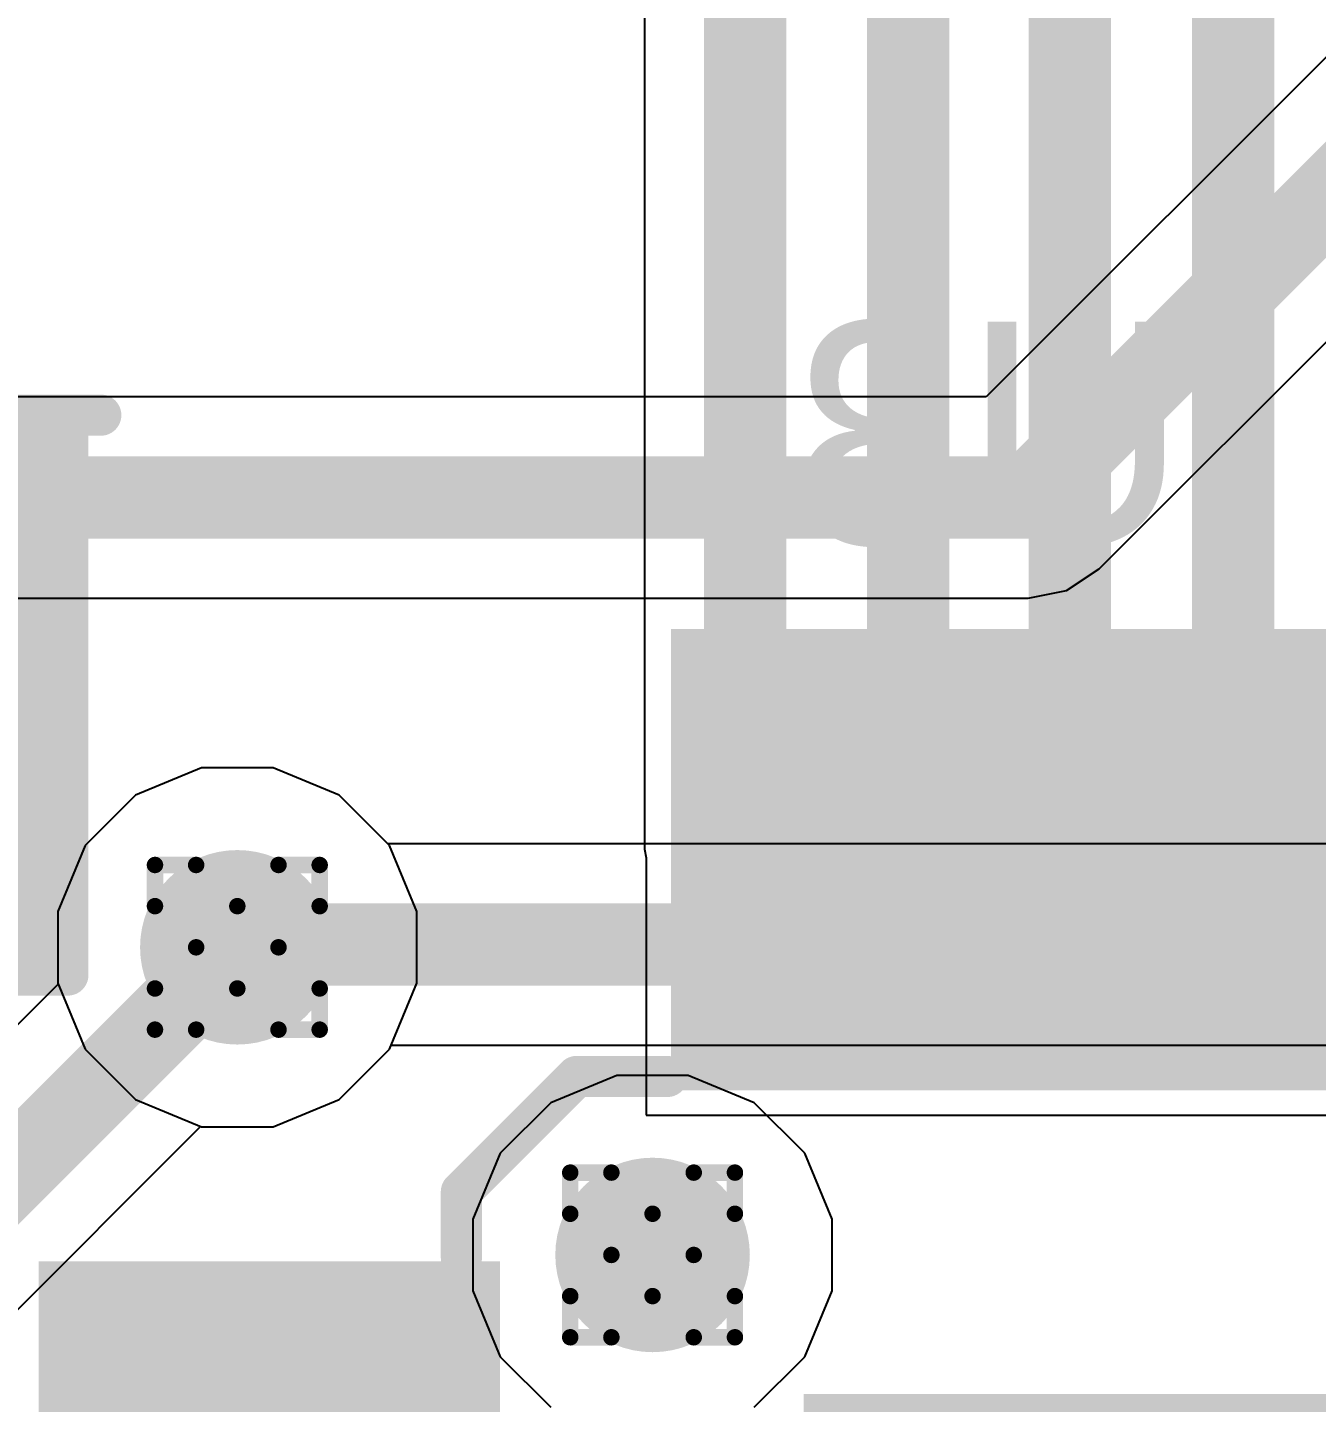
# Model space of a CAD drawing. Header units: inches. Extents: x -6 to 328, y -6 to 90.
# Drawn here: x 11.802 to 15.778, y 28.77 to 33.012 of the extents above; entities that cross this region are included whole.
import ezdxf

# ---------------------------------------------------------------- set-up
doc = ezdxf.new("R2010")
doc.units = ezdxf.units.IN
for name, color, linetype in [('Bottom Layer', 5, 'Continuous'), ('Bottom Overlay', 54, 'Continuous'), ('Bottom Paste', 16, 'Continuous'), ('Bottom Solder', 6, 'Continuous'), ('Drill Drawing', 1, 'Continuous'), ('GND', 76, 'Continuous'), ('PWR', 16, 'Continuous'), ('Top Layer', 1, 'Continuous'), ('Via Holes', 16, 'Continuous')]:
    doc.layers.add(name, color=color, linetype=linetype)
doc.styles.add('Arial', font='', dxfattribs={"height": 0.2})
doc.styles.get('Arial').set_extended_font_data('Arial')

# ---------------------------------------------------------------- blocks, each defined once
blk = doc.blocks.new('48_TQFP_EP_7_7__B_7')
at = {"layer": 'Bottom Layer'}
for points in [[(-2.91, 3.64), (-2.91, 4.86), (-2.59, 4.86), (-2.59, 3.64)], [(-2.41, 3.64), (-2.41, 4.86), (-2.09, 4.86), (-2.09, 3.64)], [(-1.91, 3.64), (-1.91, 4.86), (-1.59, 4.86), (-1.59, 3.64)], [(-1.41, 3.64), (-1.41, 4.86), (-1.09, 4.86), (-1.09, 3.64)], [(-4.86, 2.59), (-4.86, 2.91), (-3.64, 2.91), (-3.64, 2.59)]]:
    blk.add_hatch(color=5, dxfattribs=at).paths.add_polyline_path(points)
at = {"layer": 'Bottom Paste'}
for points in [[(-2.91, 3.64), (-2.91, 4.86), (-2.59, 4.86), (-2.59, 3.64)], [(-2.41, 3.64), (-2.41, 4.86), (-2.09, 4.86), (-2.09, 3.64)], [(-1.91, 3.64), (-1.91, 4.86), (-1.59, 4.86), (-1.59, 3.64)], [(-1.41, 3.64), (-1.41, 4.86), (-1.09, 4.86), (-1.09, 3.64)], [(-4.86, 2.59), (-4.86, 2.91), (-3.64, 2.91), (-3.64, 2.59)]]:
    blk.add_hatch(color=16, dxfattribs=at).paths.add_polyline_path(points)
at = {"layer": 'Bottom Solder'}
for points in [[(-3.0116, 3.5384), (-3.0116, 4.9616), (-2.4884, 4.9616), (-2.4884, 3.5384)], [(-2.5116, 3.5384), (-2.5116, 4.9616), (-1.9884, 4.9616), (-1.9884, 3.5384)], [(-2.0116, 3.5384), (-2.0116, 4.9616), (-1.4884, 4.9616), (-1.4884, 3.5384)], [(-1.5116, 3.5384), (-1.5116, 4.9616), (-0.9884, 4.9616), (-0.9884, 3.5384)], [(-4.9616, 2.4884), (-4.9616, 3.0116), (-3.5384, 3.0116), (-3.5384, 2.4884)], [(-2.6016, -2.6016), (-2.6016, 2.6016), (2.6016, 2.6016), (2.6016, -2.6016)]]:
    blk.add_hatch(color=6, dxfattribs=at).paths.add_polyline_path(points)
at = {"layer": 'Bottom Overlay'}
for points in [[(-3.6576, 3.2258, 0.127, 0.127, 0), (-3.302, 3.5814, 0.127, 0.127, 0)], [(-3.302, 3.5814, 0.127, 0.127, 0), (-3.0226, 3.5814, 0.127, 0.127, 0)], [(-3.6576, 3.0226, 0.127, 0.127, 0), (-3.6576, 3.2258, 0.127, 0.127, 0)]]:
    blk.add_lwpolyline(points, format="xyseb", dxfattribs=at)
for points in [[(-3.3338, 3.5814, 0.0635, 0.0635, 1), (-3.2702, 3.5814, 0.0635, 0.0635, 1)], [(-3.3338, 3.5814, 0.0635, 0.0635, 1), (-3.2702, 3.5814, 0.0635, 0.0635, 1)], [(-3.0543, 3.5814, 0.0635, 0.0635, 1), (-2.9909, 3.5814, 0.0635, 0.0635, 1)], [(-3.6894, 3.2258, 0.0635, 0.0635, 1), (-3.6258, 3.2258, 0.0635, 0.0635, 1)], [(-3.6894, 3.2258, 0.0635, 0.0635, 1), (-3.6258, 3.2258, 0.0635, 0.0635, 1)], [(-3.6894, 3.0226, 0.0635, 0.0635, 1), (-3.6258, 3.0226, 0.0635, 0.0635, 1)]]:
    blk.add_lwpolyline(points, format="xyseb", close=True, dxfattribs=at)
blk = doc.blocks.new('C___0805_B_91')
at = {"layer": 'Bottom Layer'}
for points in [[(-1.524, 0.762), (-0.508, 0.762), (-0.508, -0.762), (-1.524, -0.762)], [(0.508, 0.762), (1.524, 0.762), (1.524, -0.762), (0.508, -0.762)]]:
    blk.add_hatch(color=5, dxfattribs=at).paths.add_polyline_path(points)
at = {"layer": 'Bottom Paste'}
for points in [[(-1.524, 0.762), (-0.508, 0.762), (-0.508, -0.762), (-1.524, -0.762)], [(0.508, 0.762), (1.524, 0.762), (1.524, -0.762), (0.508, -0.762)]]:
    blk.add_hatch(color=16, dxfattribs=at).paths.add_polyline_path(points)
at = {"layer": 'Bottom Solder'}
for points in [[(-1.594, 0.832), (-0.438, 0.832), (-0.438, -0.832), (-1.594, -0.832)], [(0.438, 0.832), (1.594, 0.832), (1.594, -0.832), (0.438, -0.832)]]:
    blk.add_hatch(color=6, dxfattribs=at).paths.add_polyline_path(points)
at = {"layer": 'Bottom Overlay'}
for points in [[(-1.6256, 0.8636, 0.127, 0.127, 0), (-1.6256, -0.8636, 0.127, 0.127, 0)], [(-0.6096, 0.8636, 0.127, 0.127, 0), (-1.6256, 0.8636, 0.127, 0.127, 0)], [(1.6256, 0.8636, 0.127, 0.127, 0), (0.6096, 0.8636, 0.127, 0.127, 0)], [(1.6256, 0.8636, 0.127, 0.127, 0), (1.6256, -0.8636, 0.127, 0.127, 0)], [(-0.6096, -0.8636, 0.127, 0.127, 0), (-1.6256, -0.8636, 0.127, 0.127, 0)], [(1.6256, -0.8636, 0.127, 0.127, 0), (0.6096, -0.8636, 0.127, 0.127, 0)]]:
    blk.add_lwpolyline(points, format="xyseb", dxfattribs=at)
for points in [[(-1.6574, 0.8636, 0.0635, 0.0635, 1), (-1.5938, 0.8636, 0.0635, 0.0635, 1)], [(-1.6574, 0.8636, 0.0635, 0.0635, 1), (-1.5938, 0.8636, 0.0635, 0.0635, 1)], [(-0.6413, 0.8636, 0.0635, 0.0635, 1), (-0.5778, 0.8636, 0.0635, 0.0635, 1)], [(0.5778, 0.8636, 0.0635, 0.0635, 1), (0.6413, 0.8636, 0.0635, 0.0635, 1)], [(1.5938, 0.8636, 0.0635, 0.0635, 1), (1.6574, 0.8636, 0.0635, 0.0635, 1)], [(1.5938, 0.8636, 0.0635, 0.0635, 1), (1.6574, 0.8636, 0.0635, 0.0635, 1)], [(-1.6574, -0.8636, 0.0635, 0.0635, 1), (-1.5938, -0.8636, 0.0635, 0.0635, 1)], [(-1.6574, -0.8636, 0.0635, 0.0635, 1), (-1.5938, -0.8636, 0.0635, 0.0635, 1)], [(-0.6413, -0.8636, 0.0635, 0.0635, 1), (-0.5778, -0.8636, 0.0635, 0.0635, 1)], [(0.5778, -0.8636, 0.0635, 0.0635, 1), (0.6413, -0.8636, 0.0635, 0.0635, 1)], [(1.5938, -0.8636, 0.0635, 0.0635, 1), (1.6574, -0.8636, 0.0635, 0.0635, 1)], [(1.5938, -0.8636, 0.0635, 0.0635, 1), (1.6574, -0.8636, 0.0635, 0.0635, 1)]]:
    blk.add_lwpolyline(points, format="xyseb", close=True, dxfattribs=at)

msp = doc.modelspace()

# ---------------------------------------------------------------- hatches: boundary and pattern name
at = {"layer": 'Bottom Layer'}
h = msp.add_hatch(color=5, dxfattribs=at)
edge = h.paths.add_edge_path()
edge.add_arc((12.4495, 30.1741), 0.3, 0, 360)
h = msp.add_hatch(color=5, dxfattribs=at)
edge = h.paths.add_edge_path()
edge.add_arc((13.7302, 29.225), 0.3, 0, 360)
at = {"layer": 'GND'}
h = msp.add_hatch(color=76, dxfattribs=at)
edge = h.paths.add_edge_path()
edge.add_arc((12.4495, 30.1741), 0.3, 0, 360)
h = msp.add_hatch(color=76, dxfattribs=at)
edge = h.paths.add_edge_path()
edge.add_arc((13.7302, 29.225), 0.3, 0, 360)
at = {"layer": 'PWR'}
h = msp.add_hatch(color=16, dxfattribs=at)
edge = h.paths.add_edge_path()
edge.add_arc((12.4495, 30.1741), 0.3, 0, 360)
h = msp.add_hatch(color=16, dxfattribs=at)
edge = h.paths.add_edge_path()
edge.add_arc((13.7302, 29.225), 0.3, 0, 360)
at = {"layer": 'Top Layer'}
h = msp.add_hatch(color=1, dxfattribs=at)
edge = h.paths.add_edge_path()
edge.add_arc((12.4495, 30.1741), 0.3, 0, 360)
h = msp.add_hatch(color=1, dxfattribs=at)
edge = h.paths.add_edge_path()
edge.add_arc((13.7302, 29.225), 0.3, 0, 360)
at = {"layer": 'Via Holes'}
h = msp.add_hatch(color=7, dxfattribs=at)
edge = h.paths.add_edge_path()
edge.add_arc((12.4495, 30.1741), 0.15, 0, 360)
h = msp.add_hatch(color=7, dxfattribs=at)
edge = h.paths.add_edge_path()
edge.add_arc((13.7302, 29.225), 0.15, 0, 360)

# ---------------------------------------------------------------- linework, layer by layer
at = {"layer": 'Bottom Layer'}
for p, q in [((13.7051, 34.1161), (13.7051, 30.4765)), ((12.3393, 30.7281), (12.1357, 30.6438)), ((12.5597, 30.7281), (12.3393, 30.7281)), ((12.7633, 30.6438), (12.5597, 30.7281)), ((12.1357, 30.6438), (11.9798, 30.4879)), ((12.9191, 30.4879), (12.7633, 30.6438)), ((11.9798, 30.4879), (11.8955, 30.2843)), ((13.0035, 30.2843), (12.9191, 30.4879)), ((13.7051, 30.4765), (13.7104, 30.4501)), ((13.7104, 30.4501), (13.7104, 29.6564)), ((11.8955, 30.2843), (11.8955, 30.0639)), ((13.0035, 30.0639), (13.0035, 30.2843)), ((11.8967, 30.0609), (11.3417, 29.5058)), ((11.8955, 30.0639), (11.8967, 30.0609)), ((12.9191, 29.8603), (13.0035, 30.0639)), ((12.7633, 29.7045), (12.9191, 29.8603)), ((12.5597, 29.6201), (12.7633, 29.7045)), ((13.7104, 29.6564), (16.886, 29.6564)), ((11.6902, 28.9753), (12.3362, 29.6214)), ((12.3362, 29.6214), (12.3393, 29.6201)), ((12.3393, 29.6201), (12.5597, 29.6201))]:
    msp.add_line(p, q, dxfattribs=at)
for points in [[(14.0159, 30.4765, 0.254, 0.254, 0), (14.0159, 34.1161, 0.254, 0.254, 0)], [(14.5182, 30.4742, 0.254, 0.254, 0), (14.5182, 33.8745, 0.254, 0.254, 0)], [(15.0169, 30.4755, 0.254, 0.254, 0), (15.0169, 33.6072, 0.254, 0.254, 0)], [(15.5205, 30.4719, 0.254, 0.254, 0), (15.5205, 33.4208, 0.254, 0.254, 0)], [(14.0159, 30.4765, 0.254, 0.254, 0), (14.0482, 30.4442, 0.254, 0.254, 0)], [(14.5182, 30.4742, 0.254, 0.254, 0), (14.5482, 30.4442, 0.254, 0.254, 0)], [(15.0169, 30.4755, 0.254, 0.254, 0), (15.0482, 30.4442, 0.254, 0.254, 0)], [(15.5205, 30.4719, 0.254, 0.254, 0), (15.5482, 30.4442, 0.254, 0.254, 0)], [(11.4704, 29.1951, 0.254, 0.254, 0), (12.4495, 30.1741, 0.254, 0.254, 0)]]:
    msp.add_lwpolyline(points, format="xyseb", dxfattribs=at)
for points in [[(13.9524, 30.4765, 0.127, 0.127, 1), (14.0794, 30.4765, 0.127, 0.127, 1)], [(13.9524, 30.4765, 0.127, 0.127, 1), (14.0794, 30.4765, 0.127, 0.127, 1)], [(14.4547, 30.4742, 0.127, 0.127, 1), (14.5817, 30.4742, 0.127, 0.127, 1)], [(14.4547, 30.4742, 0.127, 0.127, 1), (14.5817, 30.4742, 0.127, 0.127, 1)], [(14.9534, 30.4755, 0.127, 0.127, 1), (15.0804, 30.4755, 0.127, 0.127, 1)], [(14.9534, 30.4755, 0.127, 0.127, 1), (15.0804, 30.4755, 0.127, 0.127, 1)], [(15.457, 30.4719, 0.127, 0.127, 1), (15.584, 30.4719, 0.127, 0.127, 1)], [(15.457, 30.4719, 0.127, 0.127, 1), (15.584, 30.4719, 0.127, 0.127, 1)], [(13.9847, 30.4442, 0.127, 0.127, 1), (14.1117, 30.4442, 0.127, 0.127, 1)], [(14.4847, 30.4442, 0.127, 0.127, 1), (14.6117, 30.4442, 0.127, 0.127, 1)], [(14.9847, 30.4442, 0.127, 0.127, 1), (15.1117, 30.4442, 0.127, 0.127, 1)], [(15.4847, 30.4442, 0.127, 0.127, 1), (15.6117, 30.4442, 0.127, 0.127, 1)], [(12.386, 30.1741, 0.127, 0.127, 1), (12.513, 30.1741, 0.127, 0.127, 1)]]:
    msp.add_lwpolyline(points, format="xyseb", close=True, dxfattribs=at)
at = {"layer": 'Bottom Overlay'}
msp.add_lwpolyline([(6.6173, 31.8158, 0.127, 0.127, 0), (12.0284, 31.8158, 0.127, 0.127, 0)], format="xyseb", dxfattribs=at)
msp.add_lwpolyline([(11.9966, 31.8158, 0.0635, 0.0635, 1), (12.0601, 31.8158, 0.0635, 0.0635, 1)], format="xyseb", close=True, dxfattribs=at)
at = {"layer": 'Drill Drawing'}
for points in [[(12.1955, 30.3011, 0.0508, 0.0508, 0), (12.1955, 30.4281, 0.0508, 0.0508, 0)], [(12.1955, 30.4281, 0.0508, 0.0508, 0), (12.3225, 30.4281, 0.0508, 0.0508, 0)], [(12.3225, 30.4281, 0.0508, 0.0508, 0), (12.4495, 30.3011, 0.0508, 0.0508, 0)], [(12.4495, 30.3011, 0.0508, 0.0508, 0), (12.5765, 30.4281, 0.0508, 0.0508, 0)], [(12.5765, 30.4281, 0.0508, 0.0508, 0), (12.7035, 30.4281, 0.0508, 0.0508, 0)], [(12.7035, 30.3011, 0.0508, 0.0508, 0), (12.7035, 30.4281, 0.0508, 0.0508, 0)], [(12.1955, 30.3011, 0.0508, 0.0508, 0), (12.3225, 30.1741, 0.0508, 0.0508, 0)], [(12.5765, 30.1741, 0.0508, 0.0508, 0), (12.7035, 30.3011, 0.0508, 0.0508, 0)], [(12.1955, 30.0471, 0.0508, 0.0508, 0), (12.3225, 30.1741, 0.0508, 0.0508, 0)], [(12.5765, 30.1741, 0.0508, 0.0508, 0), (12.7035, 30.0471, 0.0508, 0.0508, 0)], [(12.1955, 29.9201, 0.0508, 0.0508, 0), (12.1955, 30.0471, 0.0508, 0.0508, 0)], [(12.3225, 29.9201, 0.0508, 0.0508, 0), (12.4495, 30.0471, 0.0508, 0.0508, 0)], [(12.4495, 30.0471, 0.0508, 0.0508, 0), (12.5765, 29.9201, 0.0508, 0.0508, 0)], [(12.7035, 29.9201, 0.0508, 0.0508, 0), (12.7035, 30.0471, 0.0508, 0.0508, 0)], [(12.1955, 29.9201, 0.0508, 0.0508, 0), (12.3225, 29.9201, 0.0508, 0.0508, 0)], [(12.5765, 29.9201, 0.0508, 0.0508, 0), (12.7035, 29.9201, 0.0508, 0.0508, 0)], [(13.4762, 29.352, 0.0508, 0.0508, 0), (13.4762, 29.479, 0.0508, 0.0508, 0)], [(13.4762, 29.479, 0.0508, 0.0508, 0), (13.6032, 29.479, 0.0508, 0.0508, 0)], [(13.6032, 29.479, 0.0508, 0.0508, 0), (13.7302, 29.352, 0.0508, 0.0508, 0)], [(13.7302, 29.352, 0.0508, 0.0508, 0), (13.8572, 29.479, 0.0508, 0.0508, 0)], [(13.8572, 29.479, 0.0508, 0.0508, 0), (13.9842, 29.479, 0.0508, 0.0508, 0)], [(13.9842, 29.352, 0.0508, 0.0508, 0), (13.9842, 29.479, 0.0508, 0.0508, 0)], [(13.4762, 29.352, 0.0508, 0.0508, 0), (13.6032, 29.225, 0.0508, 0.0508, 0)], [(13.8572, 29.225, 0.0508, 0.0508, 0), (13.9842, 29.352, 0.0508, 0.0508, 0)], [(13.4762, 29.098, 0.0508, 0.0508, 0), (13.6032, 29.225, 0.0508, 0.0508, 0)], [(13.8572, 29.225, 0.0508, 0.0508, 0), (13.9842, 29.098, 0.0508, 0.0508, 0)], [(13.4762, 28.971, 0.0508, 0.0508, 0), (13.4762, 29.098, 0.0508, 0.0508, 0)], [(13.6032, 28.971, 0.0508, 0.0508, 0), (13.7302, 29.098, 0.0508, 0.0508, 0)], [(13.7302, 29.098, 0.0508, 0.0508, 0), (13.8572, 28.971, 0.0508, 0.0508, 0)], [(13.9842, 28.971, 0.0508, 0.0508, 0), (13.9842, 29.098, 0.0508, 0.0508, 0)], [(13.4762, 28.971, 0.0508, 0.0508, 0), (13.6032, 28.971, 0.0508, 0.0508, 0)], [(13.8572, 28.971, 0.0508, 0.0508, 0), (13.9842, 28.971, 0.0508, 0.0508, 0)]]:
    msp.add_lwpolyline(points, format="xyseb", dxfattribs=at)
for points in [[(12.1828, 30.4281, 0.0254, 0.0254, 1), (12.2082, 30.4281, 0.0254, 0.0254, 1)], [(12.1828, 30.4281, 0.0254, 0.0254, 1), (12.2082, 30.4281, 0.0254, 0.0254, 1)], [(12.3098, 30.4281, 0.0254, 0.0254, 1), (12.3352, 30.4281, 0.0254, 0.0254, 1)], [(12.3098, 30.4281, 0.0254, 0.0254, 1), (12.3352, 30.4281, 0.0254, 0.0254, 1)], [(12.5638, 30.4281, 0.0254, 0.0254, 1), (12.5892, 30.4281, 0.0254, 0.0254, 1)], [(12.5638, 30.4281, 0.0254, 0.0254, 1), (12.5892, 30.4281, 0.0254, 0.0254, 1)], [(12.6908, 30.4281, 0.0254, 0.0254, 1), (12.7162, 30.4281, 0.0254, 0.0254, 1)], [(12.6908, 30.4281, 0.0254, 0.0254, 1), (12.7162, 30.4281, 0.0254, 0.0254, 1)], [(12.1828, 30.3011, 0.0254, 0.0254, 1), (12.2082, 30.3011, 0.0254, 0.0254, 1)], [(12.1828, 30.3011, 0.0254, 0.0254, 1), (12.2082, 30.3011, 0.0254, 0.0254, 1)], [(12.4368, 30.3011, 0.0254, 0.0254, 1), (12.4622, 30.3011, 0.0254, 0.0254, 1)], [(12.4368, 30.3011, 0.0254, 0.0254, 1), (12.4622, 30.3011, 0.0254, 0.0254, 1)], [(12.6908, 30.3011, 0.0254, 0.0254, 1), (12.7162, 30.3011, 0.0254, 0.0254, 1)], [(12.6908, 30.3011, 0.0254, 0.0254, 1), (12.7162, 30.3011, 0.0254, 0.0254, 1)], [(12.3098, 30.1741, 0.0254, 0.0254, 1), (12.3352, 30.1741, 0.0254, 0.0254, 1)], [(12.3098, 30.1741, 0.0254, 0.0254, 1), (12.3352, 30.1741, 0.0254, 0.0254, 1)], [(12.5638, 30.1741, 0.0254, 0.0254, 1), (12.5892, 30.1741, 0.0254, 0.0254, 1)], [(12.5638, 30.1741, 0.0254, 0.0254, 1), (12.5892, 30.1741, 0.0254, 0.0254, 1)], [(12.1828, 30.0471, 0.0254, 0.0254, 1), (12.2082, 30.0471, 0.0254, 0.0254, 1)], [(12.1828, 30.0471, 0.0254, 0.0254, 1), (12.2082, 30.0471, 0.0254, 0.0254, 1)], [(12.4368, 30.0471, 0.0254, 0.0254, 1), (12.4622, 30.0471, 0.0254, 0.0254, 1)], [(12.4368, 30.0471, 0.0254, 0.0254, 1), (12.4622, 30.0471, 0.0254, 0.0254, 1)], [(12.6908, 30.0471, 0.0254, 0.0254, 1), (12.7162, 30.0471, 0.0254, 0.0254, 1)], [(12.6908, 30.0471, 0.0254, 0.0254, 1), (12.7162, 30.0471, 0.0254, 0.0254, 1)], [(12.1828, 29.9201, 0.0254, 0.0254, 1), (12.2082, 29.9201, 0.0254, 0.0254, 1)], [(12.1828, 29.9201, 0.0254, 0.0254, 1), (12.2082, 29.9201, 0.0254, 0.0254, 1)], [(12.3098, 29.9201, 0.0254, 0.0254, 1), (12.3352, 29.9201, 0.0254, 0.0254, 1)], [(12.3098, 29.9201, 0.0254, 0.0254, 1), (12.3352, 29.9201, 0.0254, 0.0254, 1)], [(12.5638, 29.9201, 0.0254, 0.0254, 1), (12.5892, 29.9201, 0.0254, 0.0254, 1)], [(12.5638, 29.9201, 0.0254, 0.0254, 1), (12.5892, 29.9201, 0.0254, 0.0254, 1)], [(12.6908, 29.9201, 0.0254, 0.0254, 1), (12.7162, 29.9201, 0.0254, 0.0254, 1)], [(12.6908, 29.9201, 0.0254, 0.0254, 1), (12.7162, 29.9201, 0.0254, 0.0254, 1)], [(13.4635, 29.479, 0.0254, 0.0254, 1), (13.4889, 29.479, 0.0254, 0.0254, 1)], [(13.4635, 29.479, 0.0254, 0.0254, 1), (13.4889, 29.479, 0.0254, 0.0254, 1)], [(13.5905, 29.479, 0.0254, 0.0254, 1), (13.6159, 29.479, 0.0254, 0.0254, 1)], [(13.5905, 29.479, 0.0254, 0.0254, 1), (13.6159, 29.479, 0.0254, 0.0254, 1)], [(13.8445, 29.479, 0.0254, 0.0254, 1), (13.8699, 29.479, 0.0254, 0.0254, 1)], [(13.8445, 29.479, 0.0254, 0.0254, 1), (13.8699, 29.479, 0.0254, 0.0254, 1)], [(13.9715, 29.479, 0.0254, 0.0254, 1), (13.9969, 29.479, 0.0254, 0.0254, 1)], [(13.9715, 29.479, 0.0254, 0.0254, 1), (13.9969, 29.479, 0.0254, 0.0254, 1)], [(13.4635, 29.352, 0.0254, 0.0254, 1), (13.4889, 29.352, 0.0254, 0.0254, 1)], [(13.4635, 29.352, 0.0254, 0.0254, 1), (13.4889, 29.352, 0.0254, 0.0254, 1)], [(13.7175, 29.352, 0.0254, 0.0254, 1), (13.7429, 29.352, 0.0254, 0.0254, 1)], [(13.7175, 29.352, 0.0254, 0.0254, 1), (13.7429, 29.352, 0.0254, 0.0254, 1)], [(13.9715, 29.352, 0.0254, 0.0254, 1), (13.9969, 29.352, 0.0254, 0.0254, 1)], [(13.9715, 29.352, 0.0254, 0.0254, 1), (13.9969, 29.352, 0.0254, 0.0254, 1)], [(13.5905, 29.225, 0.0254, 0.0254, 1), (13.6159, 29.225, 0.0254, 0.0254, 1)], [(13.5905, 29.225, 0.0254, 0.0254, 1), (13.6159, 29.225, 0.0254, 0.0254, 1)], [(13.8445, 29.225, 0.0254, 0.0254, 1), (13.8699, 29.225, 0.0254, 0.0254, 1)], [(13.8445, 29.225, 0.0254, 0.0254, 1), (13.8699, 29.225, 0.0254, 0.0254, 1)], [(13.4635, 29.098, 0.0254, 0.0254, 1), (13.4889, 29.098, 0.0254, 0.0254, 1)], [(13.4635, 29.098, 0.0254, 0.0254, 1), (13.4889, 29.098, 0.0254, 0.0254, 1)], [(13.7175, 29.098, 0.0254, 0.0254, 1), (13.7429, 29.098, 0.0254, 0.0254, 1)], [(13.7175, 29.098, 0.0254, 0.0254, 1), (13.7429, 29.098, 0.0254, 0.0254, 1)], [(13.9715, 29.098, 0.0254, 0.0254, 1), (13.9969, 29.098, 0.0254, 0.0254, 1)], [(13.9715, 29.098, 0.0254, 0.0254, 1), (13.9969, 29.098, 0.0254, 0.0254, 1)], [(13.4635, 28.971, 0.0254, 0.0254, 1), (13.4889, 28.971, 0.0254, 0.0254, 1)], [(13.4635, 28.971, 0.0254, 0.0254, 1), (13.4889, 28.971, 0.0254, 0.0254, 1)], [(13.5905, 28.971, 0.0254, 0.0254, 1), (13.6159, 28.971, 0.0254, 0.0254, 1)], [(13.5905, 28.971, 0.0254, 0.0254, 1), (13.6159, 28.971, 0.0254, 0.0254, 1)], [(13.8445, 28.971, 0.0254, 0.0254, 1), (13.8699, 28.971, 0.0254, 0.0254, 1)], [(13.8445, 28.971, 0.0254, 0.0254, 1), (13.8699, 28.971, 0.0254, 0.0254, 1)], [(13.9715, 28.971, 0.0254, 0.0254, 1), (13.9969, 28.971, 0.0254, 0.0254, 1)], [(13.9715, 28.971, 0.0254, 0.0254, 1), (13.9969, 28.971, 0.0254, 0.0254, 1)]]:
    msp.add_lwpolyline(points, format="xyseb", close=True, dxfattribs=at)
at = {"layer": 'GND'}
for p, q in [((12.3393, 30.7281), (12.1357, 30.6438)), ((12.5597, 30.7281), (12.3393, 30.7281)), ((12.7633, 30.6438), (12.5597, 30.7281)), ((12.1357, 30.6438), (11.9798, 30.4879)), ((12.9191, 30.4879), (12.7633, 30.6438)), ((11.9798, 30.4879), (11.8955, 30.2843)), ((13.0035, 30.2843), (12.9191, 30.4879)), ((11.8955, 30.2843), (11.8955, 30.0639)), ((13.0035, 30.0639), (13.0035, 30.2843)), ((11.8955, 30.0639), (11.9798, 29.8603)), ((12.9191, 29.8603), (13.0035, 30.0639)), ((11.9798, 29.8603), (12.1357, 29.7045)), ((12.7633, 29.7045), (12.9191, 29.8603)), ((12.1357, 29.7045), (12.3393, 29.6201)), ((12.5597, 29.6201), (12.7633, 29.7045)), ((12.3393, 29.6201), (12.5597, 29.6201))]:
    msp.add_line(p, q, dxfattribs=at)
at = {"layer": 'PWR'}
for p, q in [((12.3393, 30.7281), (12.1357, 30.6438)), ((12.5597, 30.7281), (12.3393, 30.7281)), ((12.7633, 30.6438), (12.5597, 30.7281)), ((12.1357, 30.6438), (11.9798, 30.4879)), ((12.9191, 30.4879), (12.7633, 30.6438)), ((11.9798, 30.4879), (11.8955, 30.2843)), ((13.0035, 30.2843), (12.9191, 30.4879)), ((11.8955, 30.2843), (11.8955, 30.0639)), ((13.0035, 30.0639), (13.0035, 30.2843)), ((11.8955, 30.0639), (11.9798, 29.8603)), ((12.9191, 29.8603), (13.0035, 30.0639)), ((11.9798, 29.8603), (12.1357, 29.7045)), ((12.7633, 29.7045), (12.9191, 29.8603)), ((13.62, 29.779), (13.4164, 29.6947)), ((13.8404, 29.779), (13.62, 29.779)), ((14.044, 29.6947), (13.8404, 29.779)), ((12.1357, 29.7045), (12.3393, 29.6201)), ((12.5597, 29.6201), (12.7633, 29.7045)), ((13.4164, 29.6947), (13.2605, 29.5388)), ((14.1998, 29.5388), (14.044, 29.6947)), ((12.3393, 29.6201), (12.5597, 29.6201)), ((13.2605, 29.5388), (13.1762, 29.3352)), ((14.2842, 29.3352), (14.1998, 29.5388)), ((13.1762, 29.3352), (13.1762, 29.1148)), ((14.2842, 29.1148), (14.2842, 29.3352)), ((13.1762, 29.1148), (13.2605, 28.9112)), ((14.1998, 28.9112), (14.2842, 29.1148)), ((13.2605, 28.9112), (13.4164, 28.7554)), ((14.044, 28.7554), (14.1998, 28.9112))]:
    msp.add_line(p, q, dxfattribs=at)
at = {"layer": 'Top Layer'}
for p, q in [((16.6108, 33.724), (14.7595, 31.8726)), ((15.1079, 31.3421), (16.9593, 33.1935)), ((14.7595, 31.8726), (11.6978, 31.8726)), ((15.0071, 31.2747), (15.1079, 31.3421)), ((14.8882, 31.2511), (15.0071, 31.2747)), ((11.6978, 31.2511), (14.8882, 31.2511)), ((12.3393, 30.7281), (12.1357, 30.6438)), ((12.5597, 30.7281), (12.3393, 30.7281)), ((12.7633, 30.6438), (12.5597, 30.7281)), ((12.1357, 30.6438), (11.9798, 30.4879)), ((12.9136, 30.4935), (12.7633, 30.6438)), ((11.9798, 30.4879), (11.8955, 30.2843)), ((22.2898, 30.4935), (12.9136, 30.4935)), ((11.8955, 30.2843), (11.8955, 30.0639)), ((11.8955, 30.0639), (11.9798, 29.8603)), ((12.9191, 29.8603), (12.924, 29.872)), ((12.924, 29.872), (22.3002, 29.872)), ((11.9798, 29.8603), (12.1357, 29.7045)), ((12.7633, 29.7045), (12.9191, 29.8603)), ((12.1357, 29.7045), (12.3393, 29.6201)), ((12.5597, 29.6201), (12.7633, 29.7045)), ((12.3393, 29.6201), (12.5597, 29.6201))]:
    msp.add_line(p, q, dxfattribs=at)
for points in [[(14.8882, 31.5618, 0.254, 0.254, 0), (16.8306, 33.5042, 0.254, 0.254, 0)], [(9.42, 31.5618, 0.254, 0.254, 0), (14.8882, 31.5618, 0.254, 0.254, 0)], [(12.4495, 30.1827, 0.254, 0.254, 0), (22.7557, 30.1827, 0.254, 0.254, 0)]]:
    msp.add_lwpolyline(points, format="xyseb", dxfattribs=at)
for points in [[(14.8247, 31.5618, 0.127, 0.127, 1), (14.9517, 31.5618, 0.127, 0.127, 1)], [(14.8247, 31.5618, 0.127, 0.127, 1), (14.9517, 31.5618, 0.127, 0.127, 1)], [(12.386, 30.1827, 0.127, 0.127, 1), (12.513, 30.1827, 0.127, 0.127, 1)]]:
    msp.add_lwpolyline(points, format="xyseb", close=True, dxfattribs=at)

# ---------------------------------------------------------------- block references
at = {"rotation": 180}
msp.add_blockref('C___0805_B_91', (10.3012, 30.9522), dxfattribs=at)
msp.add_blockref('48_TQFP_EP_7_7__B_7', (16.7982, 26.1942))

# ---------------------------------------------------------------- texts
at = {"layer": 'Bottom Overlay', "style": 'Arial', "text_generation_flag": 2}
msp.add_text('U3', height=0.6858, dxfattribs=at).set_placement((15.3811, 31.418))

doc.saveas('drawing.dxf')
